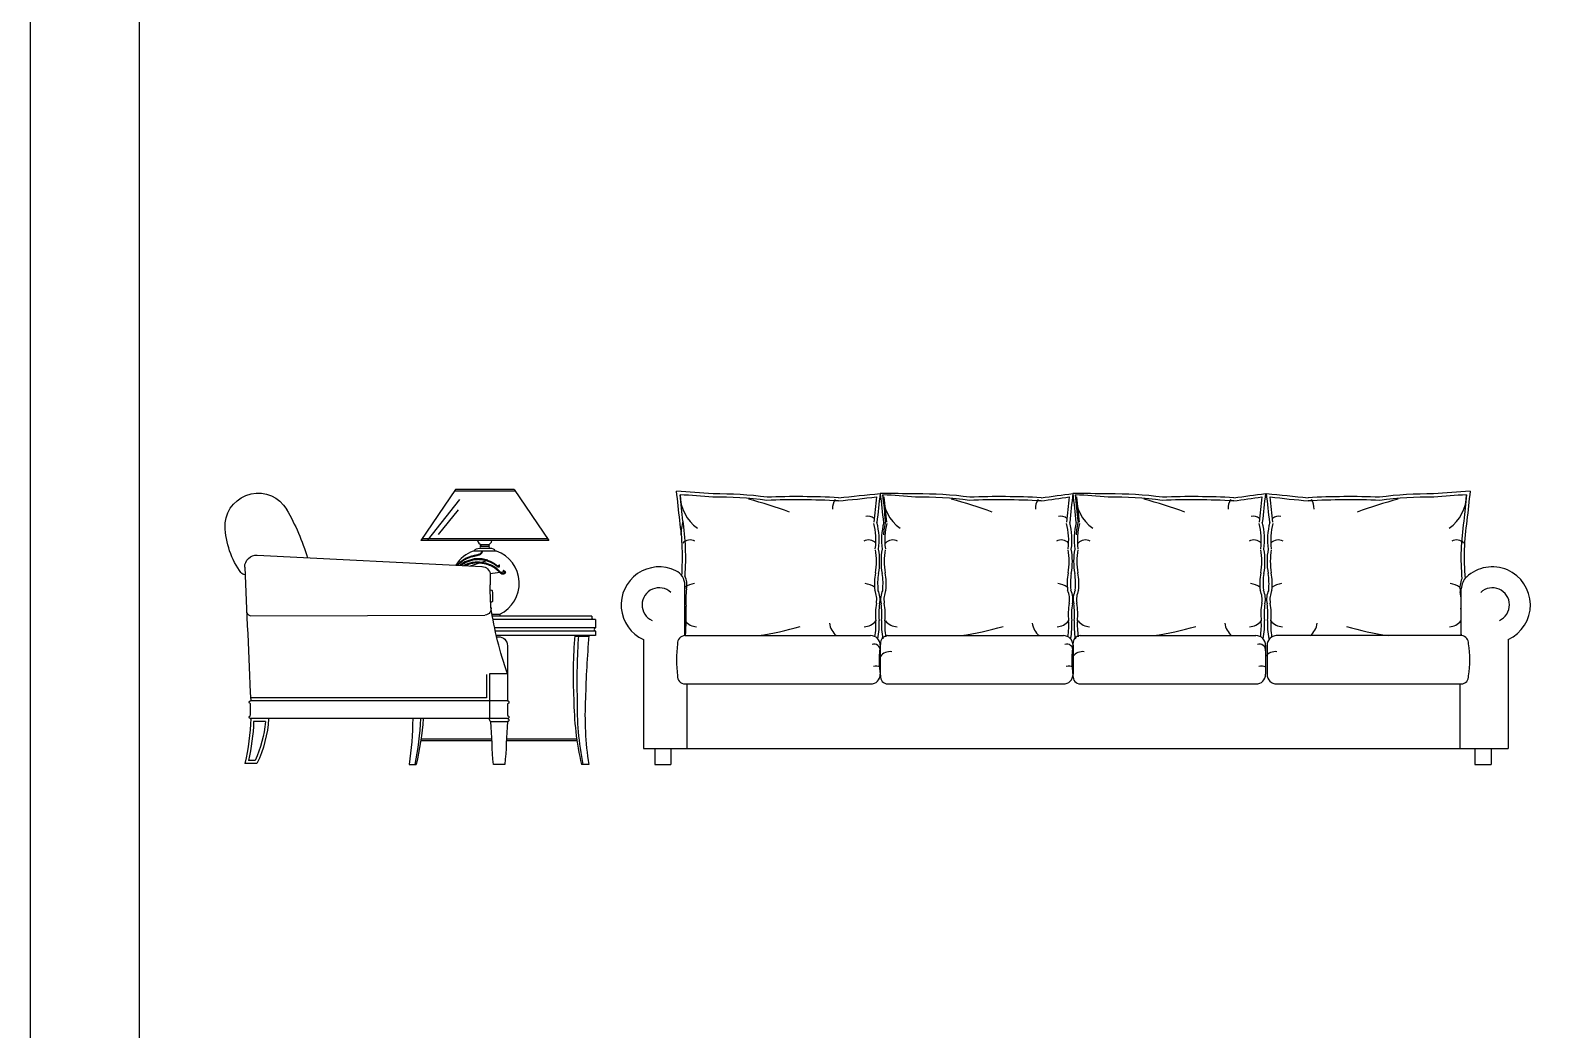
# Model space of a CAD drawing. Header units: inches. Extents: x 11 to 53.5, y 7.4 to 32.2.
# Drawn here: x 11.022 to 15.753, y 16.656 to 19.756 of the extents above; entities that cross this region are included whole.
import ezdxf

# ---------------------------------------------------------------- set-up
doc = ezdxf.new("R2010")
doc.units = ezdxf.units.IN
doc.header["$MEASUREMENT"] = 0
doc.layers.add('02', color=2, linetype='Continuous')
doc.layers.add('kadrbm', color=4, linetype='Continuous')

# ---------------------------------------------------------------- blocks, each defined once
blk = doc.blocks.new('kadrbm')
at = {"layer": 'kadrbm', "color": 4}
blk.add_lwpolyline([(0, 0), (0, 24.7972), (21, 24.7972), (21, 0), (0, 0)], close=True, dxfattribs=at)
blk.add_lwpolyline([(20.6631, 0.3257), (20.6631, 24.4603), (0.3369, 24.4603), (0.3369, 0.3257), (20.6631, 0.3257)], dxfattribs=at)

msp = doc.modelspace()

# ---------------------------------------------------------------- linework, layer by layer
at = {"layer": '02'}
for p, q in [((12.3407, 18.3323), (12.2325, 18.1733)), ((12.522, 18.3323), (12.63, 18.1733)), ((12.2537, 18.1733), (12.3533, 18.3008)), ((12.3483, 18.2691), (12.2862, 18.1926)), ((12.63, 18.1733), (12.2325, 18.1733)), ((12.6259, 18.1793), (12.2365, 18.1793)), ((11.7253, 18.1283), (12.4232, 18.0928)), ((12.3788, 18.121), (12.3761, 18.1197)), ((12.3816, 18.122), (12.3788, 18.121)), ((12.3843, 18.123), (12.3816, 18.122)), ((12.387, 18.1239), (12.3843, 18.123)), ((12.3898, 18.1246), (12.387, 18.1239)), ((12.3926, 18.1254), (12.3898, 18.1246)), ((12.3954, 18.126), (12.3926, 18.1254)), ((12.3982, 18.1267), (12.3954, 18.126)), ((12.4674, 18.141), (12.3956, 18.141)), ((12.4009, 18.1273), (12.3982, 18.1267)), ((12.4003, 18.141), (12.4003, 18.1448)), ((12.4036, 18.1279), (12.4009, 18.1273)), ((12.4062, 18.1285), (12.4036, 18.1279)), ((12.4086, 18.1292), (12.4062, 18.1285)), ((12.4109, 18.1299), (12.4086, 18.1292)), ((12.413, 18.1306), (12.4109, 18.1299)), ((12.4148, 18.1314), (12.413, 18.1306)), ((12.4164, 18.1324), (12.4148, 18.1314)), ((12.4177, 18.1335), (12.4164, 18.1324)), ((12.4451, 18.1547), (12.4174, 18.1547)), ((12.4189, 18.1348), (12.4177, 18.1335)), ((12.4436, 18.1487), (12.4188, 18.1487)), ((12.4198, 18.1365), (12.4189, 18.1348)), ((12.4205, 18.1386), (12.4198, 18.1365)), ((12.421, 18.141), (12.4205, 18.1386)), ((12.4413, 18.1605), (12.4209, 18.1605)), ((12.4622, 18.141), (12.4622, 18.1449)), ((12.3445, 18.0975), (12.3438, 18.0969)), ((12.3492, 18.1017), (12.3445, 18.0975)), ((12.3535, 18.1053), (12.3492, 18.1017)), ((12.3574, 18.1084), (12.3535, 18.1053)), ((12.3544, 18.097), (12.3537, 18.0964)), ((12.3696, 18.1073), (12.3544, 18.097)), ((12.357, 18.0982), (12.3544, 18.0961)), ((12.3595, 18.1001), (12.357, 18.0982)), ((12.3609, 18.111), (12.3574, 18.1084)), ((12.3608, 18.0983), (12.3584, 18.0964)), ((12.3619, 18.1017), (12.3595, 18.1001)), ((12.3631, 18.0999), (12.3608, 18.0983)), ((12.3642, 18.1132), (12.3609, 18.111)), ((12.3643, 18.1033), (12.3619, 18.1017)), ((12.3654, 18.1014), (12.3631, 18.0999)), ((12.3673, 18.1151), (12.3642, 18.1132)), ((12.3667, 18.1047), (12.3643, 18.1033)), ((12.3678, 18.1027), (12.3654, 18.1014)), ((12.3675, 18.0968), (12.3659, 18.0957)), ((12.3692, 18.106), (12.3667, 18.1047)), ((12.3703, 18.1169), (12.3673, 18.1151)), ((12.3686, 18.097), (12.3673, 18.0962)), ((12.3774, 18.1011), (12.3675, 18.0968)), ((12.3702, 18.104), (12.3678, 18.1027)), ((12.3699, 18.0976), (12.3686, 18.097)), ((12.3718, 18.1073), (12.3692, 18.106)), ((12.3981, 18.1173), (12.3696, 18.1073)), ((12.3712, 18.0983), (12.3699, 18.0976)), ((12.3727, 18.1053), (12.3702, 18.104)), ((12.3732, 18.1184), (12.3703, 18.1169)), ((12.3725, 18.0989), (12.3712, 18.0983)), ((12.3746, 18.1085), (12.3718, 18.1073)), ((12.3734, 18.0969), (12.3721, 18.0963)), ((12.3739, 18.0994), (12.3725, 18.0989)), ((12.3755, 18.1065), (12.3727, 18.1053)), ((12.3761, 18.1197), (12.3732, 18.1184)), ((12.3747, 18.0974), (12.3734, 18.0969)), ((12.3753, 18.1), (12.3739, 18.0994)), ((12.3776, 18.1098), (12.3746, 18.1085)), ((12.3761, 18.0979), (12.3747, 18.0974)), ((12.3767, 18.1005), (12.3753, 18.1)), ((12.3785, 18.1077), (12.3755, 18.1065)), ((12.3775, 18.0985), (12.3761, 18.0979)), ((12.3782, 18.1011), (12.3767, 18.1005)), ((12.3923, 18.1053), (12.3774, 18.1011)), ((12.379, 18.099), (12.3775, 18.0985)), ((12.3808, 18.111), (12.3776, 18.1098)), ((12.3798, 18.1016), (12.3782, 18.1011)), ((12.3815, 18.1089), (12.3785, 18.1077)), ((12.3805, 18.0995), (12.379, 18.099)), ((12.3815, 18.1021), (12.3798, 18.1016)), ((12.3821, 18.1), (12.3805, 18.0995)), ((12.384, 18.1121), (12.3808, 18.111)), ((12.3847, 18.11), (12.3815, 18.1089)), ((12.3832, 18.1026), (12.3815, 18.1021)), ((12.3838, 18.1005), (12.3821, 18.1)), ((12.385, 18.1031), (12.3832, 18.1026)), ((12.3855, 18.101), (12.3838, 18.1005)), ((12.3874, 18.1131), (12.384, 18.1121)), ((12.388, 18.111), (12.3847, 18.11)), ((12.3867, 18.1036), (12.385, 18.1031)), ((12.3873, 18.1015), (12.3855, 18.101)), ((12.3885, 18.1041), (12.3867, 18.1036)), ((12.3871, 18.0947), (12.4406, 18.1124)), ((12.3891, 18.1019), (12.3873, 18.1015)), ((12.3907, 18.114), (12.3874, 18.1131)), ((12.3913, 18.1119), (12.388, 18.111)), ((12.3904, 18.1045), (12.3885, 18.1041)), ((12.3908, 18.1023), (12.3891, 18.1019)), ((12.3922, 18.1048), (12.3904, 18.1045)), ((12.3941, 18.1148), (12.3907, 18.114)), ((12.3926, 18.1027), (12.3908, 18.1023)), ((12.3945, 18.1127), (12.3913, 18.1119)), ((12.394, 18.1052), (12.3922, 18.1048)), ((12.4065, 18.1067), (12.3923, 18.1053)), ((12.3944, 18.103), (12.3926, 18.1027)), ((12.3958, 18.1055), (12.394, 18.1052)), ((12.3974, 18.1155), (12.3941, 18.1148)), ((12.3961, 18.1033), (12.3944, 18.103)), ((12.3978, 18.1133), (12.3945, 18.1127)), ((12.3976, 18.1057), (12.3958, 18.1055)), ((12.3979, 18.1035), (12.3961, 18.1033)), ((12.4007, 18.116), (12.3974, 18.1155)), ((12.3994, 18.1059), (12.3976, 18.1057)), ((12.401, 18.1138), (12.3978, 18.1133)), ((12.3996, 18.1037), (12.3979, 18.1035)), ((12.4227, 18.1163), (12.3981, 18.1173)), ((12.4012, 18.1061), (12.3994, 18.1059)), ((12.4014, 18.1039), (12.3996, 18.1037)), ((12.404, 18.1163), (12.4007, 18.116)), ((12.4041, 18.1141), (12.401, 18.1138)), ((12.403, 18.1062), (12.4012, 18.1061)), ((12.4032, 18.104), (12.4014, 18.1039)), ((12.4049, 18.1062), (12.403, 18.1062)), ((12.4049, 18.104), (12.4032, 18.104)), ((12.4072, 18.1164), (12.404, 18.1163)), ((12.4072, 18.1142), (12.4041, 18.1141)), ((12.4067, 18.1063), (12.4049, 18.1062)), ((12.4067, 18.1041), (12.4049, 18.104)), ((12.4221, 18.1053), (12.4065, 18.1067)), ((12.4086, 18.1062), (12.4067, 18.1063)), ((12.4086, 18.104), (12.4067, 18.1041)), ((12.4104, 18.1165), (12.4072, 18.1164)), ((12.4103, 18.1143), (12.4072, 18.1142)), ((12.4105, 18.1062), (12.4086, 18.1062)), ((12.4104, 18.104), (12.4086, 18.104)), ((12.4134, 18.1142), (12.4103, 18.1143)), ((12.4135, 18.1164), (12.4104, 18.1165)), ((12.4122, 18.1039), (12.4104, 18.104)), ((12.4124, 18.1061), (12.4105, 18.1062)), ((12.4141, 18.1038), (12.4122, 18.1039)), ((12.4143, 18.106), (12.4124, 18.1061)), ((12.4165, 18.114), (12.4134, 18.1142)), ((12.4167, 18.1162), (12.4135, 18.1164)), ((12.4159, 18.1036), (12.4141, 18.1038)), ((12.4161, 18.1058), (12.4143, 18.106)), ((12.4178, 18.1034), (12.4159, 18.1036)), ((12.418, 18.1056), (12.4161, 18.1058)), ((12.4196, 18.1137), (12.4165, 18.114)), ((12.4199, 18.1159), (12.4167, 18.1162)), ((12.4196, 18.1032), (12.4178, 18.1034)), ((12.4198, 18.1054), (12.418, 18.1056)), ((12.4228, 18.1133), (12.4196, 18.1137)), ((12.4213, 18.103), (12.4196, 18.1032)), ((12.4216, 18.1052), (12.4198, 18.1054)), ((12.4231, 18.1155), (12.4199, 18.1159)), ((12.4231, 18.1028), (12.4213, 18.103)), ((12.4234, 18.105), (12.4216, 18.1052)), ((12.4349, 18.1032), (12.4221, 18.1053)), ((12.4406, 18.1124), (12.4227, 18.1163)), ((12.426, 18.1128), (12.4228, 18.1133)), ((12.4263, 18.115), (12.4231, 18.1155)), ((12.4248, 18.1026), (12.4231, 18.1028)), ((12.4251, 18.1047), (12.4234, 18.105)), ((12.4264, 18.1023), (12.4248, 18.1026)), ((12.4268, 18.1045), (12.4251, 18.1047)), ((12.4293, 18.1122), (12.426, 18.1128)), ((12.4298, 18.1144), (12.4263, 18.115)), ((12.4281, 18.102), (12.4264, 18.1023)), ((12.4285, 18.1041), (12.4268, 18.1045)), ((12.4298, 18.1016), (12.4281, 18.102)), ((12.4303, 18.1038), (12.4285, 18.1041)), ((12.433, 18.1113), (12.4293, 18.1122)), ((12.4336, 18.1134), (12.4298, 18.1144)), ((12.4315, 18.1012), (12.4298, 18.1016)), ((12.4321, 18.1034), (12.4303, 18.1038)), ((12.4333, 18.1008), (12.4315, 18.1012)), ((12.4339, 18.1029), (12.4321, 18.1034)), ((12.4372, 18.1101), (12.433, 18.1113)), ((12.4352, 18.1003), (12.4333, 18.1008)), ((12.4378, 18.1122), (12.4336, 18.1134)), ((12.4358, 18.1024), (12.4339, 18.1029)), ((12.4533, 18.0961), (12.4349, 18.1032)), ((12.4371, 18.0997), (12.4352, 18.1003)), ((12.4378, 18.1018), (12.4358, 18.1024)), ((12.4391, 18.099), (12.4371, 18.0997)), ((12.442, 18.1084), (12.4372, 18.1101)), ((12.4427, 18.1104), (12.4378, 18.1122)), ((12.4399, 18.1011), (12.4378, 18.1018)), ((12.4412, 18.0983), (12.4391, 18.099)), ((12.442, 18.1003), (12.4399, 18.1011)), ((12.4433, 18.0975), (12.4412, 18.0983)), ((12.4476, 18.1061), (12.442, 18.1084)), ((12.4441, 18.0995), (12.442, 18.1003)), ((12.4484, 18.1082), (12.4427, 18.1104)), ((12.4455, 18.0966), (12.4433, 18.0975)), ((12.4463, 18.0986), (12.4441, 18.0995)), ((12.4476, 18.0957), (12.4455, 18.0966)), ((12.4485, 18.0977), (12.4463, 18.0986)), ((12.4541, 18.1033), (12.4476, 18.1061)), ((12.4497, 18.0948), (12.4476, 18.0957)), ((12.4479, 18.0711), (12.493, 18.077)), ((12.4551, 18.1053), (12.4484, 18.1082)), ((12.4506, 18.0968), (12.4485, 18.0977)), ((12.4517, 18.0938), (12.4497, 18.0948)), ((12.4527, 18.0958), (12.4506, 18.0968)), ((12.4538, 18.0928), (12.4517, 18.0938)), ((12.4548, 18.0947), (12.4527, 18.0958)), ((12.4682, 18.0869), (12.4533, 18.0961)), ((12.4557, 18.0917), (12.4538, 18.0928)), ((12.4618, 18.0997), (12.4541, 18.1033)), ((12.4568, 18.0937), (12.4548, 18.0947)), ((12.4628, 18.1017), (12.4551, 18.1053)), ((12.4576, 18.0907), (12.4557, 18.0917)), ((12.4587, 18.0926), (12.4568, 18.0937)), ((12.4594, 18.0896), (12.4576, 18.0907)), ((12.4605, 18.0915), (12.4587, 18.0926)), ((12.4611, 18.0885), (12.4594, 18.0896)), ((12.4623, 18.0904), (12.4605, 18.0915)), ((12.4628, 18.0874), (12.4611, 18.0885)), ((12.464, 18.0892), (12.4623, 18.0904)), ((12.4628, 18.1017), (12.4628, 18.1017)), ((12.4643, 18.0863), (12.4628, 18.0874)), ((12.4656, 18.0881), (12.464, 18.0892)), ((12.4658, 18.0853), (12.4643, 18.0863)), ((12.4671, 18.087), (12.4656, 18.0881)), ((12.4672, 18.0842), (12.4658, 18.0853)), ((12.4685, 18.0859), (12.4671, 18.087)), ((12.4684, 18.0831), (12.4672, 18.0842)), ((12.4767, 18.0784), (12.4682, 18.0869)), ((12.4696, 18.0821), (12.4684, 18.0831)), ((12.4699, 18.0848), (12.4685, 18.0859)), ((12.4708, 18.0811), (12.4696, 18.0821)), ((12.4711, 18.0838), (12.4699, 18.0848)), ((12.4719, 18.0801), (12.4708, 18.0811)), ((12.4723, 18.0827), (12.4711, 18.0838)), ((12.4729, 18.0791), (12.4719, 18.0801)), ((12.4734, 18.0817), (12.4723, 18.0827)), ((12.4739, 18.0781), (12.4729, 18.0791)), ((12.4744, 18.0807), (12.4734, 18.0817)), ((12.4748, 18.0772), (12.4739, 18.0781)), ((12.4754, 18.0797), (12.4744, 18.0807)), ((12.4757, 18.0763), (12.4748, 18.0772)), ((12.4763, 18.0788), (12.4754, 18.0797)), ((12.4766, 18.0754), (12.4757, 18.0763)), ((12.4773, 18.0778), (12.4763, 18.0788)), ((12.4775, 18.0745), (12.4766, 18.0754)), ((12.4831, 18.072), (12.4767, 18.0784)), ((12.4781, 18.077), (12.4773, 18.0778)), ((12.4783, 18.0737), (12.4775, 18.0745)), ((12.479, 18.0761), (12.4781, 18.077)), ((12.4792, 18.073), (12.4783, 18.0737)), ((12.4798, 18.0754), (12.479, 18.0761)), ((12.4806, 18.0746), (12.4798, 18.0754)), ((12.4814, 18.074), (12.4806, 18.0746)), ((12.4822, 18.0734), (12.4814, 18.074)), ((12.483, 18.0728), (12.4822, 18.0734)), ((12.4888, 18.0784), (12.4888, 18.0784)), ((12.4888, 18.0784), (12.4902, 18.0779)), ((12.493, 18.0734), (12.4888, 18.0706)), ((12.4896, 18.0804), (12.4911, 18.0798)), ((12.4902, 18.0779), (12.4912, 18.0773)), ((12.4911, 18.0798), (12.4924, 18.0791)), ((12.4912, 18.0773), (12.4919, 18.0767)), ((12.492, 18.0734), (12.4916, 18.0729)), ((12.4919, 18.0767), (12.4924, 18.0761)), ((12.4923, 18.0739), (12.492, 18.0734)), ((12.4925, 18.0744), (12.4923, 18.0739)), ((12.4924, 18.0791), (12.4935, 18.0782)), ((12.4924, 18.0761), (12.4926, 18.0755)), ((12.4926, 18.0749), (12.4925, 18.0744)), ((12.4926, 18.0755), (12.4926, 18.0749)), ((12.493, 18.077), (12.493, 18.0734)), ((12.4935, 18.0782), (12.4943, 18.0772)), ((12.4943, 18.0772), (12.4948, 18.076)), ((12.4946, 18.0737), (12.4943, 18.0728)), ((12.4949, 18.0748), (12.4946, 18.0737)), ((12.4948, 18.076), (12.4949, 18.0748)), ((12.4483, 18.0683), (12.4483, 18.0359)), ((12.4801, 18.0723), (12.4792, 18.073)), ((12.4809, 18.0716), (12.4801, 18.0723)), ((12.4818, 18.071), (12.4809, 18.0716)), ((12.4827, 18.0705), (12.4818, 18.071)), ((12.4835, 18.07), (12.4827, 18.0705)), ((12.4837, 18.0724), (12.483, 18.0728)), ((12.4888, 18.0706), (12.4831, 18.072)), ((12.4844, 18.0697), (12.4835, 18.07)), ((12.4845, 18.072), (12.4837, 18.0724)), ((12.4853, 18.0694), (12.4844, 18.0697)), ((12.4852, 18.0717), (12.4845, 18.072)), ((12.4859, 18.0715), (12.4852, 18.0717)), ((12.4862, 18.0692), (12.4853, 18.0694)), ((12.4866, 18.0714), (12.4859, 18.0715)), ((12.4871, 18.0691), (12.4862, 18.0692)), ((12.4872, 18.0713), (12.4866, 18.0714)), ((12.488, 18.0691), (12.4871, 18.0691)), ((12.4879, 18.0713), (12.4872, 18.0713)), ((12.4885, 18.0713), (12.4879, 18.0713)), ((12.4888, 18.0691), (12.488, 18.0691)), ((12.4891, 18.0714), (12.4885, 18.0713)), ((12.4897, 18.0693), (12.4888, 18.0691)), ((12.4897, 18.0716), (12.4891, 18.0714)), ((12.4903, 18.0719), (12.4897, 18.0716)), ((12.4905, 18.0696), (12.4897, 18.0693)), ((12.4908, 18.0722), (12.4903, 18.0719)), ((12.4913, 18.0699), (12.4905, 18.0696)), ((12.4912, 18.0725), (12.4908, 18.0722)), ((12.4916, 18.0729), (12.4912, 18.0725)), ((12.492, 18.0703), (12.4913, 18.0699)), ((12.4927, 18.0708), (12.492, 18.0703)), ((12.4933, 18.0714), (12.4927, 18.0708)), ((12.4938, 18.0721), (12.4933, 18.0714)), ((12.4943, 18.0728), (12.4938, 18.0721)), ((13.0519, 17.8785), (13.0519, 18.0351)), ((12.4483, 18.0203), (12.4521, 18.0201)), ((12.4493, 17.9831), (12.4528, 17.9829)), ((15.4608, 17.8785), (15.4608, 18.0238)), ((11.7037, 17.9399), (12.4315, 17.9424)), ((12.4775, 17.9446), (12.4538, 17.9446)), ((12.7628, 17.9385), (12.4549, 17.9385)), ((12.4775, 17.9446), (12.4775, 17.9388)), ((12.7748, 17.9285), (12.4567, 17.9285)), ((12.7748, 17.903), (12.4617, 17.903)), ((12.7748, 17.892), (12.4641, 17.892)), ((12.7748, 17.8786), (12.4671, 17.8786)), ((12.5015, 17.8472), (12.5015, 17.6765)), ((12.7543, 17.8756), (12.7102, 17.8756)), ((12.9233, 17.8666), (12.9233, 17.5285)), ((13.0519, 17.8785), (13.6282, 17.8785)), ((13.6582, 17.8485), (13.6582, 17.7585)), ((13.681, 17.8785), (14.2262, 17.8785)), ((14.2562, 17.8485), (14.2562, 17.7585)), ((14.2785, 17.8785), (14.8237, 17.8785)), ((14.8537, 17.8485), (14.8537, 17.7585)), ((14.8582, 17.8485), (14.8582, 17.7585)), ((15.4622, 17.8785), (14.886, 17.8785)), ((15.606, 17.8666), (15.606, 17.5285)), ((12.4367, 17.7579), (12.4367, 17.6857)), ((12.5015, 17.7598), (12.446, 17.7598)), ((12.446, 17.7598), (12.446, 17.6209)), ((12.5015, 17.7598), (12.5015, 17.7598)), ((13.0519, 17.7285), (13.6282, 17.7285)), ((13.0582, 17.7285), (13.0582, 17.5285)), ((13.681, 17.7285), (14.2262, 17.7285)), ((14.2785, 17.7285), (14.8237, 17.7285)), ((14.8882, 17.7285), (15.4608, 17.7285)), ((15.456, 17.7285), (15.456, 17.5285)), ((12.4367, 17.6857), (11.7048, 17.6857)), ((12.5015, 17.6765), (11.7048, 17.6765)), ((11.7048, 17.6302), (11.7048, 17.6672)), ((12.5015, 17.6672), (12.5015, 17.6302)), ((12.5015, 17.6209), (11.7048, 17.6209)), ((11.7505, 17.6116), (11.7138, 17.6116)), ((12.4502, 17.6116), (12.5013, 17.6117)), ((12.2326, 17.5535), (12.4532, 17.5535)), ((12.2333, 17.5585), (12.4529, 17.5585)), ((12.4984, 17.5535), (12.717, 17.5535)), ((12.4987, 17.5585), (12.7163, 17.5585)), ((12.9233, 17.5285), (15.606, 17.5285)), ((12.9586, 17.5285), (12.9586, 17.4785)), ((13.0086, 17.5285), (13.0086, 17.4785)), ((15.503, 17.5285), (15.503, 17.4785)), ((15.553, 17.5285), (15.553, 17.4785)), ((11.7244, 17.4819), (11.6863, 17.4819)), ((11.7186, 17.4912), (11.698, 17.4912)), ((12.1961, 17.4785), (12.2184, 17.4785)), ((12.4938, 17.4788), (12.4578, 17.4788)), ((12.7535, 17.4785), (12.7312, 17.4785)), ((12.9586, 17.4785), (13.0086, 17.4785)), ((15.503, 17.4785), (15.553, 17.4785))]:
    msp.add_line(p, q, dxfattribs=at)
for points in [[(12.526, 18.3263), (12.3367, 18.3263)], [(12.522, 18.3323), (12.3407, 18.3323)], [(12.4232, 18.141), (12.4227, 18.138), (12.4218, 18.1356), (12.4207, 18.1335), (12.4193, 18.1319), (12.4177, 18.1306), (12.4159, 18.1295), (12.4138, 18.1286), (12.4116, 18.1278), (12.4092, 18.1271), (12.4067, 18.1264), (12.4041, 18.1258), (12.4014, 18.1251), (12.3987, 18.1245), (12.3959, 18.1239), (12.3931, 18.1232), (12.3904, 18.1225), (12.3877, 18.1217), (12.385, 18.1209), (12.3824, 18.12), (12.3797, 18.1189), (12.377, 18.1177), (12.3742, 18.1164), (12.3714, 18.1149), (12.3685, 18.1132), (12.3654, 18.1114), (12.3622, 18.1092), (12.3587, 18.1066), (12.3549, 18.1036), (12.3507, 18.1001), (12.3469, 18.0967)], [(12.4611, 18.1001), (12.4695, 18.0936), (12.4723, 18.0924), (12.4771, 18.0924), (12.4771, 18.0969)], [(12.4624, 18.1018), (12.4706, 18.0955), (12.4727, 18.0946), (12.4749, 18.0946), (12.4749, 18.0969)]]:
    msp.add_lwpolyline(points, dxfattribs=at)
for points in [[(13.0423, 18.0645, 0.055772), (13.0359, 18.2358, 0.055772)], [(12.7628, 17.9385, 0.274465), (12.7673, 17.9285)], [(12.7748, 17.9285), (12.7748, 17.903, 0.790485), (12.7748, 17.892), (12.7748, 17.8786)], [(12.7105, 17.8786, 0.037791), (12.7074, 17.6829, 0.056559), (12.7312, 17.4785)], [(12.7219, 17.8786, 0.025425), (12.7176, 17.6822, 0.056033), (12.7356, 17.4785)], [(12.7543, 17.8786, 0.015881), (12.7435, 17.684, 0.051745), (12.7535, 17.4785, 0.69627)], [(12.2075, 17.6209, -0.035869), (12.1961, 17.4785)], [(12.2314, 17.6209, -0.039237), (12.214, 17.4785)], [(12.2399, 17.6209, -0.039504), (12.2184, 17.4785)]]:
    msp.add_lwpolyline(points, format="xyb", dxfattribs=at)
for centre, radius, start, end in [((9.3135, 17.8758), 3.7397, 5.5245, 6.9193), ((12.6138, 11.8466), 6.4928, 85.35489, 86.36013), ((9.0252, 17.8705), 4.0367, 5.1565, 6.3301), ((13.164, 18.3151), 0.1267, 179.8147, 234.5875), ((12.6138, 11.8466), 6.4828, 85.35489, 86.25468), ((13.153, 17.1217), 1.1964, 82.6073, 90.6381), ((13.3989, 15.7626), 2.5472, 87.0827, 92.0704), ((12.7675, 26.4121), 8.1412, 275.36403, 276.27703), ((17.3701, 17.8692), 3.7397, 173.0807, 174.4755), ((13.622, 12.1751), 6.1447, 88.63189, 89.66521), ((9.9465, 17.8692), 3.7397, 5.5245, 6.9193), ((13.2429, 11.8466), 6.4828, 85.35489, 86.25468), ((13.7931, 18.3151), 0.1267, 179.8147, 234.5875), ((9.6543, 17.8705), 4.0367, 5.1565, 6.3301), ((13.782, 17.1217), 1.1964, 82.6073, 90.6381), ((14.028, 15.7626), 2.5472, 87.0827, 92.0704), ((13.5771, 23.0048), 4.734, 277.0439, 278.2412), ((17.9681, 17.8692), 3.7397, 173.0807, 174.4755), ((14.2195, 12.1751), 6.1447, 88.63189, 89.66521), ((10.544, 17.8692), 3.7397, 5.5245, 6.9193), ((10.2518, 17.8705), 4.0367, 5.1565, 6.3301), ((14.3906, 18.3151), 0.1267, 179.8147, 234.5875), ((13.8404, 11.8466), 6.4828, 85.35489, 86.25468), ((14.3795, 17.1217), 1.1964, 82.6073, 90.6381), ((14.6255, 15.7626), 2.5472, 87.0827, 92.0704), ((14.1746, 23.0048), 4.734, 277.0439, 278.2412), ((18.5657, 17.8692), 3.7397, 173.0807, 174.4755), ((11.144, 17.8692), 3.7397, 5.5245, 6.9193), ((15.7466, 26.4121), 8.1412, 263.72297, 264.63597), ((15.1152, 15.7626), 2.5472, 87.9296, 92.9173), ((15.3612, 17.1217), 1.1964, 89.3619, 97.3927), ((15.9003, 11.8466), 6.4928, 93.63987, 94.64511), ((15.9003, 11.8466), 6.4828, 93.74532, 94.64511), ((15.3501, 18.3151), 0.1267, 305.4125, 0.1853), ((19.4889, 17.8705), 4.0367, 173.6699, 174.8435), ((19.2006, 17.8758), 3.7397, 173.0807, 174.4755), ((13.1515, 17.1021), 1.206, 82.6452, 90.6038), ((12.9938, 17.262), 1.0705, 69.0726, 76.1696), ((13.3977, 15.7319), 2.568, 87.0892, 92.0474), ((13.3069, 18.3082), 0, 348.756, 0), ((13.5543, 18.2748), 0.0441, 144.4679, 184.9701), ((12.7871, 25.9666), 7.7058, 275.51765, 276.40126), ((13.5286, 18.3066), 0, 354.2668, 0), ((17.3701, 17.8692), 3.7497, 173.2655, 174.4755), ((9.9465, 17.8692), 3.7497, 5.5245, 6.7345), ((13.7806, 17.1021), 1.206, 82.6452, 90.6038), ((13.6229, 17.262), 1.0705, 69.0726, 76.1696), ((14.0267, 15.7319), 2.568, 87.0892, 92.0474), ((13.936, 18.3082), 0, 348.756, 0), ((14.1834, 18.2748), 0.0441, 144.4679, 184.9701), ((13.608, 22.491), 4.2302, 277.459, 278.6516), ((14.1576, 18.3066), 0, 354.2668, 0), ((17.9681, 17.8692), 3.7497, 173.2655, 174.4755), ((10.544, 17.8692), 3.7497, 5.5245, 6.7345), ((14.3781, 17.1021), 1.206, 82.6452, 90.6038), ((14.2204, 17.262), 1.0705, 69.0726, 76.1696), ((14.6242, 15.7319), 2.568, 87.0892, 92.0474), ((14.5335, 18.3082), 0, 348.756, 0), ((14.7809, 18.2748), 0.0441, 144.4679, 184.9701), ((14.2055, 22.491), 4.2302, 277.459, 278.6516), ((14.7552, 18.3066), 0, 354.2668, 0), ((18.5657, 17.8692), 3.7497, 173.2655, 174.4755), ((11.144, 17.8692), 3.7497, 5.5245, 6.7345), ((15.727, 25.9666), 7.7058, 263.59874, 264.48235), ((14.9856, 18.3066), 0, 180, 185.7332), ((15.1165, 15.7319), 2.568, 87.9526, 92.9108), ((14.9598, 18.2748), 0.0441, 355.0299, 35.5321), ((15.5203, 17.262), 1.0705, 103.8304, 110.9274), ((15.2072, 18.3082), 0, 180, 191.244), ((15.3626, 17.1021), 1.206, 89.3962, 97.3548), ((13.2424, 18.1821), 0.2034, 165.4379, 177.4828), ((12.2738, 18.1213), 0.7807, 355.7719, 8.5406), ((13.6199, 18.2195), 0.0295, 49.7333, 103.821), ((13.4412, 18.1756), 0.2034, 352.2879, 14.5621), ((13.4412, 18.1756), 0.2134, 352.2879, 14.5621), ((13.8754, 18.1756), 0.2134, 165.4379, 187.7121), ((13.8715, 18.1821), 0.2034, 165.4379, 177.4828), ((13.8754, 18.1756), 0.2034, 165.4379, 187.7121), ((14.218, 18.2195), 0.0295, 49.7333, 103.821), ((14.0393, 18.1756), 0.2034, 352.2879, 14.5621), ((14.0393, 18.1756), 0.2134, 352.2879, 14.5621), ((14.4729, 18.1756), 0.2134, 165.4379, 187.7121), ((14.469, 18.1821), 0.2034, 165.4379, 177.4828), ((14.4729, 18.1756), 0.2034, 165.4379, 187.7121), ((14.8155, 18.2195), 0.0295, 49.7333, 103.821), ((14.6368, 18.1756), 0.2034, 352.2879, 14.5621), ((14.6368, 18.1756), 0.2134, 352.2879, 14.5621), ((15.0729, 18.1756), 0.2134, 165.4379, 187.7121), ((15.0729, 18.1756), 0.2034, 165.4379, 187.7121), ((14.8942, 18.2195), 0.0295, 76.179, 130.2667), ((16.183, 18.1198), 0.7234, 170.9761, 185.1359), ((16.2404, 18.1213), 0.7707, 171.4594, 184.87), ((12.425, 18.1763), 0.0163, 190.7819, 255.2949), ((12.4367, 18.1768), 0.0169, 285.9236, 347.9996), ((13.0679, 18.1443), 0.0311, 61.0413, 136.8247), ((13.6217, 18.1443), 0.0311, 43.1753, 118.9587), ((13.697, 18.1443), 0.0311, 61.0413, 136.8247), ((14.2197, 18.1443), 0.0311, 43.1753, 118.9587), ((14.2945, 18.1443), 0.0311, 61.0413, 136.8247), ((14.8172, 18.1443), 0.0311, 43.1753, 118.9587), ((14.8925, 18.1443), 0.0311, 61.0413, 136.8247), ((15.4462, 18.1443), 0.0311, 43.1753, 118.9587), ((12.4319, 18.0407), 0.1067, 109.8853, 148.1503), ((12.4153, 18.1193), 0.0296, 83.1481, 120.4228), ((12.4211, 18.1564), 0.00409, 89.4409, 234.6262), ((12.4414, 18.1564), 0.00409, 334.2705, 90.5591), ((12.441, 18.1525), 0.00466, 305.2466, 28.2583), ((12.4485, 18.1248), 0.0243, 55.7123, 101.4153), ((12.4311, 18.0407), 0.1067, 295.8049, 70.1147), ((13.4414, 18.1091), 0.2047, 349.8451, 10.1549), ((13.4414, 18.1091), 0.2147, 349.8451, 10.1549), ((13.6527, 18.1469), 0, 180, 344.5758), ((13.8752, 18.1091), 0.2147, 169.8451, 190.1549), ((13.6637, 18.1469), 0, 195.4242, 0), ((13.8752, 18.1091), 0.2047, 169.8451, 190.1549), ((14.0394, 18.1091), 0.2047, 349.8451, 10.1549), ((14.0394, 18.1091), 0.2147, 349.8451, 10.1549), ((14.2507, 18.1469), 0, 180, 344.5758), ((14.2529, 18.1469), 0, 180, 344.5758), ((14.4728, 18.1091), 0.2147, 169.8451, 190.1549), ((14.2606, 18.1469), 0, 195.4242, 0), ((14.4728, 18.1091), 0.2047, 169.8451, 190.1549), ((14.6369, 18.1091), 0.2047, 349.8451, 10.1549), ((14.6369, 18.1091), 0.2147, 349.8451, 10.1549), ((14.8483, 18.1469), 0, 180, 344.5758), ((14.8516, 18.1469), 0, 180, 344.5758), ((15.0728, 18.1091), 0.2147, 169.8451, 190.1549), ((14.8604, 18.1469), 0, 195.4242, 0), ((14.8615, 18.1469), 0, 195.4242, 0), ((15.0728, 18.1091), 0.2047, 169.8451, 190.1549), ((12.476, 18.0968), 0.00111, 6.6106, 173.3894), ((12.489, 18.0795), 0.00111, 59.7747, 257.6696), ((12.9723, 17.9739), 0.118, 64.1326, 245.4824), ((13.0019, 18.0351), 0.05, 0, 64.1326), ((15.557, 17.9739), 0.118, 294.5176, 132.8363), ((12.9723, 17.9739), 0.0531, 47.1637, 245.4824), ((12.9914, 18.0357), 0.067, 349.9434, 24.7281), ((13.0907, 17.973), 0.0677, 97.6707, 124.0757), ((13.6023, 17.973), 0.0677, 55.9243, 82.3293), ((13.8272, 18.04), 0.1873, 169.8451, 186.4398), ((13.8272, 18.04), 0.1773, 169.8451, 186.4398), ((13.4894, 18.04), 0.1773, 353.5602, 10.1549), ((13.4894, 18.04), 0.1873, 353.5602, 10.1549), ((14.2003, 17.973), 0.0677, 55.9243, 82.3293), ((14.4253, 18.04), 0.1873, 169.8451, 186.4398), ((14.4253, 18.04), 0.1773, 169.8451, 186.4398), ((14.0869, 18.04), 0.1773, 353.5602, 10.1549), ((14.0869, 18.04), 0.1873, 353.5602, 10.1549), ((14.7978, 17.973), 0.0677, 55.9243, 82.3293), ((15.0228, 18.04), 0.1873, 169.8451, 186.4398), ((15.0228, 18.04), 0.1773, 169.8451, 186.4398), ((14.6869, 18.04), 0.1773, 353.5602, 10.1549), ((14.6869, 18.04), 0.1873, 353.5602, 10.1549), ((14.9119, 17.973), 0.0677, 97.6707, 124.0757), ((15.4176, 17.973), 0.0677, 55.9243, 82.3293), ((15.5234, 18.027), 0.067, 155.2719, 190.0566), ((15.5108, 18.0238), 0.05, 132.8363, 180), ((15.557, 17.9739), 0.0531, 294.5176, 132.8363), ((13.2417, 17.9906), 0.1873, 169.8451, 186.4398), ((13.5802, 17.9909), 0.067, 349.9434, 24.7281), ((13.8305, 17.9458), 0.1873, 169.8451, 186.4398), ((13.5907, 17.9913), 0.0668, 347.655, 25.4732), ((13.7259, 17.9913), 0.0668, 154.5268, 192.345), ((13.7364, 17.9909), 0.067, 155.2719, 190.0566), ((13.4861, 17.9458), 0.1873, 353.5602, 10.1549), ((14.1783, 17.9909), 0.067, 349.9434, 24.7281), ((14.4286, 17.9458), 0.1873, 169.8451, 186.4398), ((14.1888, 17.9913), 0.0668, 347.655, 25.4732), ((14.3234, 17.9913), 0.0668, 154.5268, 192.345), ((14.3339, 17.9909), 0.067, 155.2719, 190.0566), ((14.0836, 17.9458), 0.1873, 353.5602, 10.1549), ((14.7758, 17.9909), 0.067, 349.9434, 24.7281), ((15.0261, 17.9458), 0.1873, 169.8451, 186.4398), ((14.7863, 17.9913), 0.0668, 347.655, 25.4732), ((14.9234, 17.9913), 0.0668, 154.5268, 192.345), ((14.9339, 17.9909), 0.067, 155.2719, 190.0566), ((14.6836, 17.9458), 0.1873, 353.5602, 10.1549), ((15.2731, 17.9819), 0.1873, 353.5602, 10.1549), ((11.6363, 17.9445), 1.4195, 357.3385, 1.0335), ((13.8305, 17.9458), 0.1773, 169.8451, 186.4398), ((13.4861, 17.9458), 0.1773, 353.5602, 10.1549), ((14.4286, 17.9458), 0.1773, 169.8451, 186.4398), ((14.0836, 17.9458), 0.1773, 353.5602, 10.1549), ((15.0261, 17.9458), 0.1773, 169.8451, 186.4398), ((14.6836, 17.9458), 0.1773, 353.5602, 10.1549), ((16.8785, 17.9357), 1.4195, 178.9665, 182.3092), ((13.094, 17.9609), 0.0555, 221.6924, 264.2229), ((13.1178, 18.9366), 1.0705, 278.7442, 285.8412), ((13.5625, 17.9259), 0.0626, 187.9645, 229.237), ((13.603, 17.9609), 0.0555, 275.7771, 318.3076), ((13.4377, 17.9108), 0.2071, 350.1267, 3.995), ((13.4377, 17.9108), 0.2171, 348.7395, 3.995), ((13.8789, 17.9108), 0.2171, 176.005, 191.2605), ((13.8789, 17.9108), 0.2071, 176.005, 189.8733), ((13.7157, 17.9609), 0.0555, 221.6924, 264.2229), ((13.7468, 18.9366), 1.0705, 278.7442, 285.8412), ((14.1916, 17.9259), 0.0626, 187.9645, 229.237), ((14.201, 17.9609), 0.0555, 275.7771, 318.3076), ((14.0358, 17.9108), 0.2071, 350.1267, 3.995), ((14.0358, 17.9108), 0.2171, 348.7395, 3.995), ((14.4764, 17.9108), 0.2171, 176.005, 191.2605), ((14.4764, 17.9108), 0.2071, 176.005, 189.8733), ((14.3132, 17.9609), 0.0555, 221.6924, 264.2229), ((14.3444, 18.9366), 1.0705, 278.7442, 285.8412), ((14.7891, 17.9259), 0.0626, 187.9645, 229.237), ((14.7985, 17.9609), 0.0555, 275.7771, 318.3076), ((14.6333, 17.9108), 0.2071, 350.1267, 3.995), ((14.6333, 17.9108), 0.2171, 348.7395, 3.995), ((15.0764, 17.9108), 0.2171, 176.005, 191.2605), ((15.0764, 17.9108), 0.2071, 176.005, 189.8733), ((14.9112, 17.9609), 0.0555, 221.6924, 264.2229), ((14.9516, 17.9259), 0.0626, 310.763, 352.0355), ((15.3964, 18.9366), 1.0705, 254.1588, 261.2558), ((15.4183, 17.9609), 0.0555, 275.7771, 318.3076), ((12.9149, 17.8785), 0, 180, 63.1248), ((13.3496, 17.8035), 0.324, 171.1966, 188.8034), ((13.0529, 17.855), 0.0236, 92.3528, 184.4986), ((13.6282, 17.8485), 0.03, 0, 90), ((13.6387, 17.8327), 0.0195, 355.4373, 107.9539), ((13.9787, 17.8035), 0.324, 171.1966, 188.8034), ((13.6819, 17.855), 0.0236, 92.3528, 184.4986), ((14.2262, 17.8485), 0.03, 0, 90), ((14.2367, 17.8327), 0.0195, 355.4373, 107.9539), ((14.5762, 17.8035), 0.324, 171.1966, 188.8034), ((14.2795, 17.855), 0.0236, 92.3528, 184.4986), ((14.8237, 17.8485), 0.03, 0, 90), ((14.8343, 17.8327), 0.0195, 355.4373, 107.9539), ((14.8882, 17.8485), 0.03, 90, 180), ((15.4586, 17.854), 0.0248, 357.9334, 81.4849), ((15.1631, 17.8035), 0.324, 351.1966, 8.8034), ((13.6889, 17.7912), 0.0378, 82.8834, 143.7382), ((14.2864, 17.7912), 0.0378, 82.8834, 143.7382), ((14.8842, 17.7912), 0.0378, 82.8834, 143.7382), ((13.0529, 17.7521), 0.0236, 175.5014, 267.6472), ((13.6282, 17.7585), 0.03, 270, 0), ((13.6453, 17.7517), 0.0318, 66.0738, 104.5586), ((13.6819, 17.7521), 0.0236, 175.5014, 267.6472), ((14.2262, 17.7585), 0.03, 270, 0), ((14.2433, 17.7517), 0.0318, 66.0738, 104.5586), ((14.2795, 17.7521), 0.0236, 175.5014, 267.6472), ((14.8237, 17.7585), 0.03, 270, 0), ((14.8409, 17.7517), 0.0318, 66.0738, 104.5586), ((14.8882, 17.7585), 0.03, 180, 270), ((15.4598, 17.7521), 0.0236, 272.3528, 4.4986)]:
    msp.add_arc(centre, radius, start, end, dxfattribs=at)
at = {"layer": '02', "extrusion": (0, 0, -1)}
for centre, major_axis, start_param, end_param in [((11.728, 18.2177), (0.0728, 0.0728), 4.030192, 6.532275), ((11.1749, 17.9044), (0.5222, 0.5222), 0.267101, 0.489156), ((11.8831, 18.2257), (-0.1821, 0.1821), 4.899249, 5.50784), ((11.7234, 18.0913), (-0.0262, 0.0262), 5.497787, 7.121866), ((11.6865, 18.086), (-0.0121, 0.0121), 4.719683, 5.172623), ((11.6878, 18.0847), (0.0121, 0.0121), 2.37992, 3.255729), ((-523.1024, -6.0011), (534.7858, 24.1569), 0.000121, 0.000896), ((12.4213, 18.0658), (0.0192, 0.0192), -0.748015, 0.691404), ((13.4137, 18.027), (-0.6827, 0.6827), 5.490834, 5.506966), ((13.4137, 18.027), (0.6827, 0.6827), 3.881512, 3.920037), ((13.4137, 18.027), (0.6827, 0.6827), 3.864842, 3.881512), ((12.452, 18.0182), (-0.00131, 0.00131), 0.844658, 2.347054), ((12.4529, 17.9848), (-0.00131, 0.00131), 2.312248, 3.986251), ((12.2623, 17.9965), (-0.1363, 0.1363), 2.242907, 2.416395), ((11.7081, 17.955), (0.0111, 0.0111), 2.63915, 3.832908), ((12.4308, 17.9623), (0.0141, 0.0141), 0.544954, 2.257169), ((13.5934, 18.1406), (-0.8177, 0.8177), 5.162301, 5.347347), ((12.3022, 15.6822), (-1.5552, 1.5552), 0.860854, 0.863143), ((12.4737, 17.8472), (-0.0197, 0.0197), 0.760403, 2.356194), ((11.7048, 17.6718), (-0.00328, 0.00328), 3.926991, 7.068583), ((12.5015, 17.6718), (0.00327, 0.00327), -0.785918, 2.356714), ((11.0746, 17.6342), (-0.4458, 0.4458), 2.377325, 2.600167), ((11.0746, 17.6342), (0.4523, 0.4523), 0.820711, 1.010882), ((11.7048, 17.6255), (-0.00328, 0.00328), 3.926991, 7.068583), ((11.3927, 17.642), (0.2539, 0.2539), 0.870136, 1.21891), ((11.3927, 17.642), (0.2604, 0.2604), 0.842785, 1.235045), ((12.453, 17.6185), (-0.00523, 0.00523), 4.30278, 5.825632), ((18.2414, 17.8737), (-4.0992, 4.0992), 5.429605, 5.452557), ((6.7101, 17.8737), (-4.0992, 4.0992), 2.401419, 2.424377), ((12.5015, 17.6163), (0.00328, 0.00328), -0.785398, 2.40127), ((12.5015, 17.6255), (-0.00328, 0.00328), 0.785398, 3.926991)]:
    msp.add_ellipse(centre, major_axis=major_axis, ratio=1, start_param=start_param, end_param=end_param, dxfattribs=at)

# ---------------------------------------------------------------- block references
at = {"layer": 'kadrbm'}
msp.add_blockref('kadrbm', (11.0217, 7.3575), dxfattribs=at)

doc.saveas('drawing.dxf')
